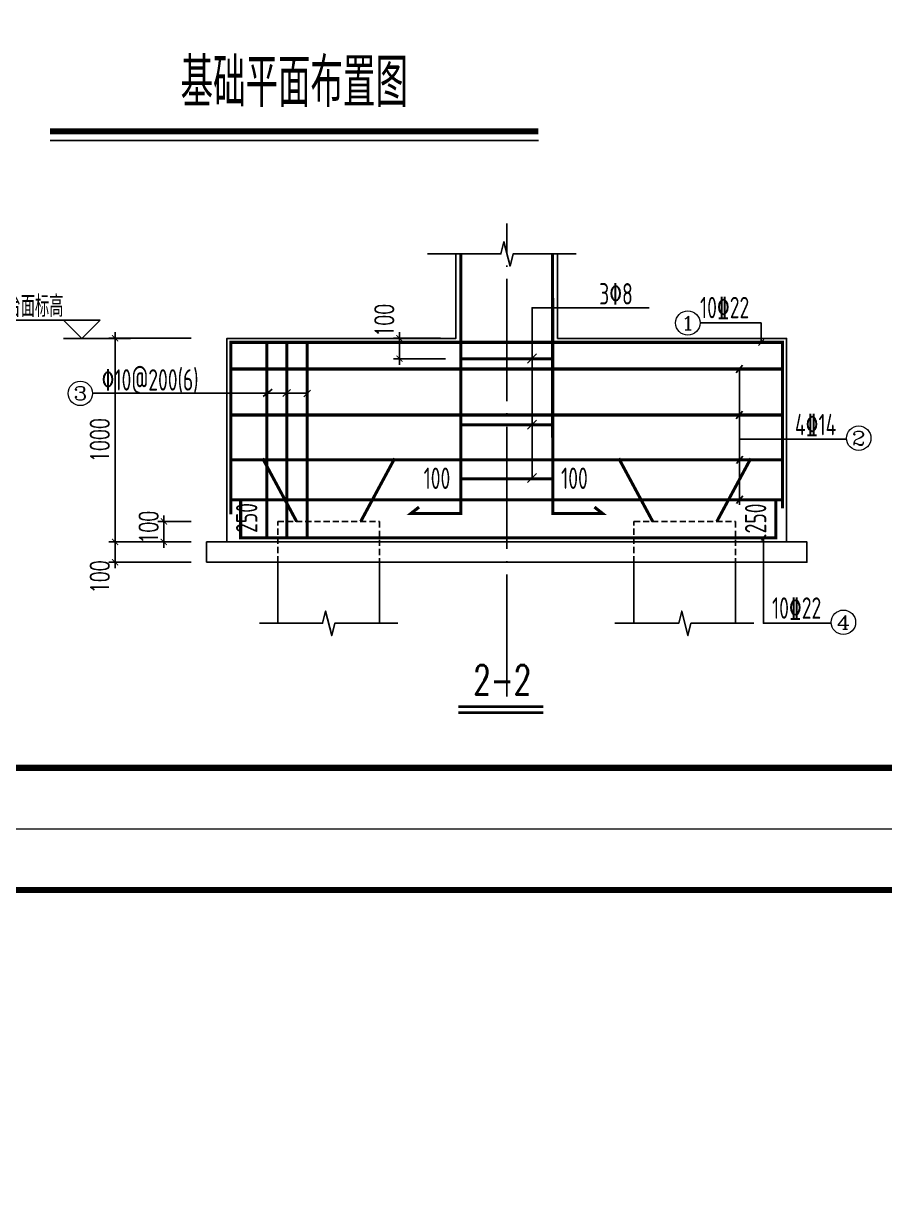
# Model space of a CAD drawing. Extents: x -21254 to 860439, y -324318 to 454338.
# Drawn here: x -4912 to 9188, y 8816 to 28138 of the extents above; entities that cross this region are included whole.
import ezdxf
from ezdxf.enums import TextEntityAlignment as Align

# ---------------------------------------------------------------- set-up
doc = ezdxf.new("R2010")
doc.units = 0
doc.header["$LTSCALE"] = 1000
doc.header["$MEASUREMENT"] = 0
for name, pattern in [('DASH', [0.35, 0.25, -0.1]), ('DASHED', [0.75, 0.5, -0.25]), ('DOTE', [2.42, 2, -0.2, 0.02, -0.2])]:
    doc.linetypes.add(name, pattern=pattern)
doc.layers.get('0').update_dxf_attribs({"linetype": 'CONTINUOUS'})
doc.layers.get('Defpoints').update_dxf_attribs({"linetype": 'CONTINUOUS', "lineweight": 5})
for name, color, linetype in [('AXIS', 3, 'CONTINUOUS'), ('AXIS_TEXT', 7, 'CONTINUOUS'), ('BASE_DE', 7, 'CONTINUOUS'), ('DIMENSION', 3, 'CONTINUOUS'), ('PILE_DASH', 9, 'DASHED'), ('PILE_DE', 7, 'CONTINUOUS'), ('REIN', 1, 'CONTINUOUS'), ('TEXT', 7, 'CONTINUOUS'), ('THIN', 7, 'CONTINUOUS')]:
    doc.layers.add(name, color=color, linetype=linetype)
for name, color, linetype, lineweight in [('DIM', 3, 'CONTINUOUS', 5), ('FRAME', 3, 'CONTINUOUS', 5), ('PUB_TEXT', 7, 'CONTINUOUS', 5)]:
    doc.layers.add(name, color=color, linetype=linetype, lineweight=lineweight)
doc.styles.add('_TCH_AXIS', font='COMPLEX', dxfattribs={"bigfont": 'GBCBIG'})
doc.styles.add('COMPLEX', font='COMPLEX')
doc.styles.add('DXFS', font='txt.shx', dxfattribs={"width": 0.65, "bigfont": 'dxfs.shx'})
doc.styles.add('TSSD_Dimension', font='TXT.shx', dxfattribs={"width": 0.7, "bigfont": 'hztxt.shx'})
doc.styles.add('TSSD_LABEL', font='tssdeng.shx', dxfattribs={"width": 0.7, "bigfont": 'tssdchn.shx'})
doc.styles.add('TSSD_REIN', font='Tssdeng.shx', dxfattribs={"width": 0.7, "bigfont": 'hztxt.shx'})
doc.dimstyles.new('TSSD_30_100', dxfattribs={"dimtxt": 300, "dimasz": 100, "dimexe": 100, "dimexo": 250, "dimgap": 100, "dimtad": 1, "dimdec": 0, "dimlfac": 0.3, "dimzin": 0, "dimdsep": 46, "dimtxsty": 'TSSD_Dimension', "dimblk": 'ARCHTICK', "dimcen": 0, "dimdle": 100, "dimclrt": 7, "dimadec": 0, "dimazin": 0, "dimtfac": 1, "dimtdec": 0, "dimtix": 1, "dimtmove": 2, "dimatfit": 3, "dimfxl": 1, "dimtolj": 1, "dimtzin": 0, "dimarcsym": 0})

# ---------------------------------------------------------------- blocks, each defined once
blk = doc.blocks.new('_AXISO')
blk.add_circle((0, 0), 0.5)
at = {"layer": 'AXIS_TEXT', "style": 'COMPLEX', "width": 1.041667}
blk.add_attdef('A', text='', height=0.56, dxfattribs=at).set_placement((-0.25, -0.28), (0.25, -0.28), align=Align.FIT)
blk = doc.blocks.new('_ARCHTICK')
at = {"color": 0, "linetype": 'ByBlock', "const_width": 0.15}
blk.add_lwpolyline([(-0.5, -0.5), (0.5, 0.5)], dxfattribs=at)
blk = doc.blocks.new('*D71')
at = {"layer": 'Defpoints', "color": 0, "transparency": 16777216}
for p in [(38149, 19625), (38849, 19625), (38849, 19291)]:
    blk.add_point(p, dxfattribs=at)
at = {"layer": 'DIM', "color": 0, "lineweight": -2, "transparency": 16777216}
for p, q in [((38149, 19191), (38149, 19725)), ((38599, 19625), (38049, 19625)), ((38599, 19291), (38049, 19291))]:
    blk.add_line(p, q, dxfattribs=at)
at = {"layer": 'DIM', "color": 0, "lineweight": -2, "transparency": 16777216, "xscale": 100, "yscale": 100, "zscale": 100}
for p, rotation in [((38149, 19625), 90), ((38149, 19291), 270)]:
    blk.add_blockref('_ARCHTICK', p, dxfattribs=dict(at, rotation=rotation))
at = {"layer": 'DIM', "color": 7, "transparency": 16777216, "insert": (37899, 19532), "char_height": 300, "attachment_point": 5, "rotation": 90, "style": 'TSSD_Dimension'}
blk.add_mtext('\\A1;100', dxfattribs=at)
blk = doc.blocks.new('*D70')
at = {"layer": 'Defpoints', "color": 0, "transparency": 16777216}
for p in [(37349, 22625), (38849, 22625), (38849, 19291)]:
    blk.add_point(p, dxfattribs=at)
at = {"layer": 'DIM', "color": 0, "lineweight": -2, "transparency": 16777216}
for p, q in [((38599, 22625), (37249, 22625)), ((37349, 19191), (37349, 22725)), ((38599, 19291), (37249, 19291))]:
    blk.add_line(p, q, dxfattribs=at)
at = {"layer": 'DIM', "color": 0, "lineweight": -2, "transparency": 16777216, "xscale": 100, "yscale": 100, "zscale": 100}
for p, rotation in [((37349, 22625), 90), ((37349, 19291), 270)]:
    blk.add_blockref('_ARCHTICK', p, dxfattribs=dict(at, rotation=rotation))
at = {"layer": 'DIM', "color": 7, "transparency": 16777216, "insert": (37099, 20958), "char_height": 300, "attachment_point": 5, "rotation": 90, "style": 'TSSD_Dimension'}
blk.add_mtext('\\A1;1000', dxfattribs=at)
blk = doc.blocks.new('*D69')
at = {"layer": 'Defpoints', "color": 0, "transparency": 16777216}
for p in [(37349, 19291), (38849, 19291), (38849, 18958)]:
    blk.add_point(p, dxfattribs=at)
at = {"layer": 'DIM', "color": 0, "lineweight": -2, "transparency": 16777216}
for p, q in [((37349, 18858), (37349, 19391)), ((38599, 19291), (37249, 19291)), ((38599, 18958), (37249, 18958))]:
    blk.add_line(p, q, dxfattribs=at)
at = {"layer": 'DIM', "color": 0, "lineweight": -2, "transparency": 16777216, "xscale": 100, "yscale": 100, "zscale": 100}
for p, rotation in [((37349, 19291), 90), ((37349, 18958), 270)]:
    blk.add_blockref('_ARCHTICK', p, dxfattribs=dict(at, rotation=rotation))
at = {"layer": 'DIM', "color": 7, "transparency": 16777216, "insert": (37099, 18719), "char_height": 300, "attachment_point": 5, "rotation": 90, "style": 'TSSD_Dimension'}
blk.add_mtext('\\A1;100', dxfattribs=at)
blk = doc.blocks.new('_reinbk')
blk.add_line((0, 0), (0, 0))
blk = doc.blocks.new('*D68')
at = {"layer": 'Defpoints', "color": 0, "transparency": 16777216}
for p in [(42932, 22625), (42008, 22291), (43012, 22291)]:
    blk.add_point(p, dxfattribs=at)
at = {"layer": 'DIM', "color": 0, "lineweight": -2, "transparency": 16777216}
for p, q in [((42682, 22625), (41908, 22625)), ((42008, 22725), (42008, 22191)), ((42762, 22291), (41908, 22291))]:
    blk.add_line(p, q, dxfattribs=at)
at = {"layer": 'DIM', "color": 0, "lineweight": -2, "transparency": 16777216, "xscale": 100, "yscale": 100, "zscale": 100}
for p, rotation in [((42008, 22625), 90), ((42008, 22291), 270)]:
    blk.add_blockref('_ARCHTICK', p, dxfattribs=dict(at, rotation=rotation))
at = {"layer": 'DIM', "color": 7, "transparency": 16777216, "insert": (41758, 22921), "char_height": 300, "attachment_point": 5, "rotation": 90, "style": 'TSSD_Dimension'}
blk.add_mtext('\\A1;100', dxfattribs=at)
blk = doc.blocks.new('*D98')
at = {"layer": 'Defpoints', "color": 0, "transparency": 16777216}
for p in [(-2615, 19984), (-1915, 19984), (-1915, 19650)]:
    blk.add_point(p, dxfattribs=at)
at = {"layer": 'DIM', "color": 0, "lineweight": -2, "transparency": 16777216}
for p, q in [((-2165, 19984), (-2715, 19984)), ((-2615, 19550), (-2615, 20084)), ((-2165, 19650), (-2715, 19650))]:
    blk.add_line(p, q, dxfattribs=at)
at = {"layer": 'DIM', "color": 0, "lineweight": -2, "transparency": 16777216, "xscale": 100, "yscale": 100, "zscale": 100}
for p, rotation in [((-2615, 19984), 90), ((-2615, 19650), 270)]:
    blk.add_blockref('_ARCHTICK', p, dxfattribs=dict(at, rotation=rotation))
at = {"layer": 'DIM', "color": 7, "transparency": 16777216, "insert": (-2865, 19891), "char_height": 300, "attachment_point": 5, "rotation": 90, "style": 'TSSD_Dimension'}
blk.add_mtext('\\A1;100', dxfattribs=at)
blk = doc.blocks.new('*D99')
at = {"layer": 'Defpoints', "color": 0, "transparency": 16777216}
for p in [(-3415, 22984), (-1915, 22984), (-1915, 19650)]:
    blk.add_point(p, dxfattribs=at)
at = {"layer": 'DIM', "color": 0, "lineweight": -2, "transparency": 16777216}
for p, q in [((-3415, 19550), (-3415, 23084)), ((-2165, 22984), (-3515, 22984)), ((-2165, 19650), (-3515, 19650))]:
    blk.add_line(p, q, dxfattribs=at)
at = {"layer": 'DIM', "color": 0, "lineweight": -2, "transparency": 16777216, "xscale": 100, "yscale": 100, "zscale": 100}
for p, rotation in [((-3415, 22984), 90), ((-3415, 19650), 270)]:
    blk.add_blockref('_ARCHTICK', p, dxfattribs=dict(at, rotation=rotation))
at = {"layer": 'DIM', "color": 7, "transparency": 16777216, "insert": (-3665, 21317), "char_height": 300, "attachment_point": 5, "rotation": 90, "style": 'TSSD_Dimension'}
blk.add_mtext('\\A1;1000', dxfattribs=at)
blk = doc.blocks.new('*D100')
at = {"layer": 'Defpoints', "color": 0, "transparency": 16777216}
for p in [(-3415, 19650), (-1915, 19650), (-1915, 19317)]:
    blk.add_point(p, dxfattribs=at)
at = {"layer": 'DIM', "color": 0, "lineweight": -2, "transparency": 16777216}
for p, q in [((-3415, 19217), (-3415, 19750)), ((-2165, 19650), (-3515, 19650)), ((-2165, 19317), (-3515, 19317))]:
    blk.add_line(p, q, dxfattribs=at)
at = {"layer": 'DIM', "color": 0, "lineweight": -2, "transparency": 16777216, "xscale": 100, "yscale": 100, "zscale": 100}
for p, rotation in [((-3415, 19650), 90), ((-3415, 19317), 270)]:
    blk.add_blockref('_ARCHTICK', p, dxfattribs=dict(at, rotation=rotation))
at = {"layer": 'DIM', "color": 7, "transparency": 16777216, "insert": (-3665, 19078), "char_height": 300, "attachment_point": 5, "rotation": 90, "style": 'TSSD_Dimension'}
blk.add_mtext('\\A1;100', dxfattribs=at)
blk = doc.blocks.new('*D101')
at = {"layer": 'Defpoints', "color": 0, "transparency": 16777216}
for p in [(2168, 22984), (1245, 22650), (2248, 22650)]:
    blk.add_point(p, dxfattribs=at)
at = {"layer": 'DIM', "color": 0, "lineweight": -2, "transparency": 16777216}
for p, q in [((1245, 23084), (1245, 22550)), ((1918, 22984), (1145, 22984)), ((1998, 22650), (1145, 22650))]:
    blk.add_line(p, q, dxfattribs=at)
at = {"layer": 'DIM', "color": 0, "lineweight": -2, "transparency": 16777216, "xscale": 100, "yscale": 100, "zscale": 100}
for p, rotation in [((1245, 22984), 90), ((1245, 22650), 270)]:
    blk.add_blockref('_ARCHTICK', p, dxfattribs=dict(at, rotation=rotation))
at = {"layer": 'DIM', "color": 7, "transparency": 16777216, "insert": (995, 23280), "char_height": 300, "attachment_point": 5, "rotation": 90, "style": 'TSSD_Dimension'}
blk.add_mtext('\\A1;100', dxfattribs=at)
blk = doc.blocks.new('*D137')
at = {"layer": 'Defpoints', "color": 0, "transparency": 16777216}
for p in [(-2615, 19984), (-1915, 19984), (-1915, 19650)]:
    blk.add_point(p, dxfattribs=at)
at = {"layer": 'DIM', "color": 0, "lineweight": -2, "transparency": 16777216}
for p, q in [((-2165, 19984), (-2715, 19984)), ((-2615, 19550), (-2615, 20084)), ((-2165, 19650), (-2715, 19650))]:
    blk.add_line(p, q, dxfattribs=at)
at = {"layer": 'DIM', "color": 0, "lineweight": -2, "transparency": 16777216, "xscale": 100, "yscale": 100, "zscale": 100}
for p, rotation in [((-2615, 19984), 90), ((-2615, 19650), 270)]:
    blk.add_blockref('_ARCHTICK', p, dxfattribs=dict(at, rotation=rotation))
at = {"layer": 'DIM', "color": 7, "transparency": 16777216, "insert": (-2865, 19891), "char_height": 300, "attachment_point": 5, "rotation": 90, "style": 'TSSD_Dimension'}
blk.add_mtext('\\A1;100', dxfattribs=at)
blk = doc.blocks.new('*D138')
at = {"layer": 'Defpoints', "color": 0, "transparency": 16777216}
for p in [(-3415, 22984), (-1915, 22984), (-1915, 19650)]:
    blk.add_point(p, dxfattribs=at)
at = {"layer": 'DIM', "color": 0, "lineweight": -2, "transparency": 16777216}
for p, q in [((-3415, 19550), (-3415, 23084)), ((-2165, 22984), (-3515, 22984)), ((-2165, 19650), (-3515, 19650))]:
    blk.add_line(p, q, dxfattribs=at)
at = {"layer": 'DIM', "color": 0, "lineweight": -2, "transparency": 16777216, "xscale": 100, "yscale": 100, "zscale": 100}
for p, rotation in [((-3415, 22984), 90), ((-3415, 19650), 270)]:
    blk.add_blockref('_ARCHTICK', p, dxfattribs=dict(at, rotation=rotation))
at = {"layer": 'DIM', "color": 7, "transparency": 16777216, "insert": (-3665, 21317), "char_height": 300, "attachment_point": 5, "rotation": 90, "style": 'TSSD_Dimension'}
blk.add_mtext('\\A1;1000', dxfattribs=at)
blk = doc.blocks.new('*D139')
at = {"layer": 'Defpoints', "color": 0, "transparency": 16777216}
for p in [(-3415, 19650), (-1915, 19650), (-1915, 19317)]:
    blk.add_point(p, dxfattribs=at)
at = {"layer": 'DIM', "color": 0, "lineweight": -2, "transparency": 16777216}
for p, q in [((-3415, 19217), (-3415, 19750)), ((-2165, 19650), (-3515, 19650)), ((-2165, 19317), (-3515, 19317))]:
    blk.add_line(p, q, dxfattribs=at)
at = {"layer": 'DIM', "color": 0, "lineweight": -2, "transparency": 16777216, "xscale": 100, "yscale": 100, "zscale": 100}
for p, rotation in [((-3415, 19650), 90), ((-3415, 19317), 270)]:
    blk.add_blockref('_ARCHTICK', p, dxfattribs=dict(at, rotation=rotation))
at = {"layer": 'DIM', "color": 7, "transparency": 16777216, "insert": (-3665, 19078), "char_height": 300, "attachment_point": 5, "rotation": 90, "style": 'TSSD_Dimension'}
blk.add_mtext('\\A1;100', dxfattribs=at)
blk = doc.blocks.new('*D140')
at = {"layer": 'Defpoints', "color": 0, "transparency": 16777216}
for p in [(2168, 22984), (1245, 22650), (2248, 22650)]:
    blk.add_point(p, dxfattribs=at)
at = {"layer": 'DIM', "color": 0, "lineweight": -2, "transparency": 16777216}
for p, q in [((1245, 23084), (1245, 22550)), ((1918, 22984), (1145, 22984)), ((1998, 22650), (1145, 22650))]:
    blk.add_line(p, q, dxfattribs=at)
at = {"layer": 'DIM', "color": 0, "lineweight": -2, "transparency": 16777216, "xscale": 100, "yscale": 100, "zscale": 100}
for p, rotation in [((1245, 22984), 90), ((1245, 22650), 270)]:
    blk.add_blockref('_ARCHTICK', p, dxfattribs=dict(at, rotation=rotation))
at = {"layer": 'DIM', "color": 7, "transparency": 16777216, "insert": (995, 23280), "char_height": 300, "attachment_point": 5, "rotation": 90, "style": 'TSSD_Dimension'}
blk.add_mtext('\\A1;100', dxfattribs=at)
blk = doc.blocks.new('BW-43091906', base_point=(-152259, 7688, 0))
at = {"layer": 'FRAME'}
for points, const_width in [([(-152259, 49688), (-152259, 7688), (-92859, 7688), (-92859, 49688)], 20), ([(-149759, 48688), (-149759, 8688), (-93859, 8688), (-93859, 48688)], 100)]:
    blk.add_lwpolyline(points, close=True, dxfattribs=dict(at, const_width=const_width))
blk = doc.blocks.new('BW-7225295', base_point=(22832.7, 16408.2, 0))
at = {"layer": 'AXIS', "color": 1, "linetype": 'DOTE'}
blk.add_line((43765.1, 16757.9), (43765.1, 24507.2), dxfattribs=at)
at = {"layer": 'BASE_DE'}
for points in [[(39181.8, 19291.2), (39181.8, 22624.6), (42765.1, 22624.6), (42931.7, 22624.6), (42931.7, 24007.2)], [(48348.4, 19291.2), (48348.4, 22624.6), (44765.1, 22624.6), (44598.4, 22624.6), (44598.4, 24007.2)], [(38848.5, 18957.9), (48681.7, 18957.9), (48681.7, 19291.2), (38848.5, 19291.2), (38848.5, 18957.9)]]:
    blk.add_lwpolyline(points, dxfattribs=at)
at = {"layer": 'PILE_DASH', "ltscale": 0.2}
for p, q in [((40015.2, 19624.6), (41681.8, 19624.6)), ((40015.2, 18957.9), (40015.2, 19624.6)), ((41681.8, 19624.6), (41681.8, 18957.9)), ((45848.4, 19624.6), (47515, 19624.6)), ((45848.4, 18957.9), (45848.4, 19624.6)), ((47515, 19624.6), (47515, 18957.9))]:
    blk.add_line(p, q, dxfattribs=at)
at = {"layer": 'PILE_DE'}
for p, q in [((40015.2, 17957.9), (40015.2, 18957.9)), ((41681.8, 18957.9), (41681.8, 17957.9)), ((45848.4, 17957.9), (45848.4, 18957.9)), ((47515, 18957.9), (47515, 17957.9))]:
    blk.add_line(p, q, dxfattribs=at)
at = {"layer": 'REIN', "const_width": 50}
for points in [[(42328.4, 19860.7), (42193.9, 19754.7), (43011.7, 19754.7), (43011.7, 24007.2)], [(45201.8, 19861.2), (45336.3, 19755.2), (44518.5, 19754.9), (44516.9, 24007.4)], [(39246.8, 19740.7), (39246.8, 19740.7), (39246.8, 22559.6), (48283.4, 22559.6), (48283.4, 19841.7), (48283.4, 19841.7)], [(39833.4, 19356.2), (39833.4, 22559.6)], [(40163.4, 19356.2), (40163.4, 22559.6)], [(40496.7, 19356.2), (40496.7, 22559.6)], [(43011.7, 22291.2), (44518.4, 22291.2)], [(39246.8, 22122.5), (48283.4, 22122.5)], [(39246.8, 21369), (48283.4, 21369)], [(43011.8, 21208.4), (44518.4, 21208.4)], [(39246.8, 20634.2), (48283.4, 20634.2)], [(43011.7, 20324.6), (44518.4, 20324.6)], [(39246.8, 19981.7), (48283.4, 19981.7)], [(39406.8, 19990.2), (39406.8, 19990.2), (39406.8, 19356.2), (48173.4, 19356.2), (48173.4, 19990.2), (48173.4, 19990.2)]]:
    blk.add_lwpolyline(points, dxfattribs=at)
at = {"layer": 'REIN', "linetype": 'DASH', "const_width": 50}
for points in [[(40323.7, 19624.6), (39767.1, 20658.8)], [(41373.3, 19624.6), (41930, 20658.8)], [(46156.9, 19624.6), (45600.3, 20658.8)], [(47206.5, 19624.6), (47763.2, 20658.8)]]:
    blk.add_lwpolyline(points, dxfattribs=at)
at = {"layer": 'TEXT'}
for p, q in [((47931.2, 22879.1), (46931.2, 22879.1)), ((47931.2, 22559.6), (47931.2, 22879.1)), ((47887.7, 22508.8), (47975.2, 22605.9)), ((44105.2, 22218.2), (44254.6, 22368.8)), ((47525.2, 22061.8), (47628.9, 22183.6)), ((47579, 19900.6), (47579, 22122.5)), ((40497, 21729.4), (36980.3, 21729.4)), ((39776.5, 21673.3), (39922.6, 21792)), ((40095.2, 21670.1), (40221.5, 21788.7)), ((40443.1, 21666.5), (40550.4, 21778.3)), ((44105.2, 21135.4), (44254.7, 21286)), ((47525.2, 21308.3), (47628.9, 21430.1)), ((47579, 20972.7), (49332.1, 20972.7)), ((47527.4, 20573.6), (47631.1, 20695.4)), ((44105.2, 20262.7), (44254.6, 20413.4)), ((47527.4, 19921.1), (47631.1, 20042.9)), ((47938.5, 19316.2), (48007.5, 19407.8))]:
    blk.add_line(p, q, dxfattribs=at)
for points in [[(44181.7, 20324.6), (44181.7, 22559.6), (44181.7, 23124.6), (46098.4, 23124.6)], [(47968.4, 19356.2), (47968.4, 17957.9), (49081.2, 17957.9)]]:
    blk.add_lwpolyline(points, dxfattribs=at)
at = {"layer": 'TEXT', "color": 6, "const_width": 45}
for points in [[(44363.9, 16593.7), (42972.5, 16593.7)], [(44363.9, 16493.7), (42972.5, 16493.7)]]:
    blk.add_lwpolyline(points, dxfattribs=at)
at = {"layer": 'THIN'}
for p, q in [((37103.5, 22924.6), (35465, 22924.6)), ((36803.5, 22624.6), (36503.5, 22924.6)), ((36803.5, 22624.6), (37103.5, 22924.6)), ((37603.5, 22624.6), (36503.5, 22624.6))]:
    blk.add_line(p, q, dxfattribs=at)
for points in [[(42465.2, 24007.2), (43669.2, 24007.2), (43719.2, 24207.2), (43819.2, 23807.2), (43869.2, 24007.2), (44904.9, 24007.2)], [(39715.2, 17957.9), (40748.5, 17957.9), (40798.5, 18157.9), (40898.5, 17757.9), (40948.5, 17957.9), (41981.8, 17957.9)], [(45538.4, 17957.9), (46581.7, 17957.9), (46631.7, 18157.9), (46731.7, 17757.9), (46781.7, 17957.9), (47815, 17957.9)]]:
    blk.add_lwpolyline(points, dxfattribs=at)
at = {"layer": 'DIM'}
ref = blk.add_blockref('_AXISO', (46731.3, 22876.1), dxfattribs=dict(at, xscale=400, yscale=400, zscale=400))
ref.add_attrib('A', '1', dxfattribs={"layer": 'AXIS_TEXT', "ltscale": 2, "height": 226.3, "style": '_TCH_AXIS', "width": 2.333333}).set_placement((46618.1, 22763), (46844.4, 22763), align=Align.FIT)
ref = blk.add_blockref('_AXISO', (36780.4, 21723.3), dxfattribs=dict(at, xscale=400, yscale=400, zscale=400))
ref.add_attrib('A', '3', dxfattribs={"layer": 'AXIS_TEXT', "ltscale": 2, "height": 226.3, "style": '_TCH_AXIS', "width": 1.5}).set_placement((36667.2, 21610.2), (36893.5, 21610.2), align=Align.FIT)
ref = blk.add_blockref('_AXISO', (49531.4, 20989.2), dxfattribs=dict(at, xscale=400, yscale=400, zscale=400))
ref.add_attrib('A', '2', dxfattribs={"layer": 'AXIS_TEXT', "ltscale": 2, "height": 226.3, "style": '_TCH_AXIS', "width": 1.5}).set_placement((49418.3, 20876), (49644.5, 20876), align=Align.FIT)
ref = blk.add_blockref('_AXISO', (49280.5, 17974.4), dxfattribs=dict(at, xscale=400, yscale=400, zscale=400))
ref.add_attrib('A', '4', dxfattribs={"layer": 'AXIS_TEXT', "ltscale": 2, "height": 226.3, "style": '_TCH_AXIS', "width": 1.3125}).set_placement((49167.4, 17861.3), (49393.6, 17861.3), align=Align.FIT)
at = {"layer": 'TEXT', "xscale": 100, "yscale": 100, "zscale": 100, "rotation": 270}
for p in [(41746.8, 22559.6), (44181.7, 22559.6), (44181.7, 20324.6)]:
    blk.add_blockref('_reinbk', p, dxfattribs=at)
at = {"layer": 'PUB_TEXT', "linetype": 'Continuous', "style": 'DXFS', "width": 0.7}
blk.add_text('2-2', height=480, dxfattribs=at).set_placement((43691.3, 16793.7), align=Align.CENTER)
at = {"layer": 'TEXT', "style": 'TSSD_REIN', "width": 0.7}
for s, p in [('3%%1308', (45830.5, 23178.7)), ('10%%13222', (48917, 18032.9))]:
    blk.add_text(s, height=350, dxfattribs=at).set_placement(p, align=Align.RIGHT)
for s, p in [('10%%13222', (46931.2, 22954.1)), ('%%13010@200(6)', (37129.5, 21769.4)), ('4%%13214', (48486.4, 21037.3))]:
    blk.add_text(s, height=350, dxfattribs=at).set_placement(p)
blk.add_text('100', height=350, dxfattribs=at).set_placement((42840.7, 20053), align=Align.BOTTOM_RIGHT)
for s, rotation, p in [('100', 0.01783, (45093.4, 20053.4)), ('250', 90, (39785.8, 19927.6)), ('250', 90, (48121.9, 19919.9))]:
    blk.add_text(s, height=350, rotation=rotation, dxfattribs=at).set_placement(p, align=Align.BOTTOM_RIGHT)
at = {"layer": 'THIN', "style": 'TSSD_LABEL', "width": 0.7}
blk.add_text('承台面标高', height=350, dxfattribs=at).set_placement((36503.5, 22974.6), align=Align.RIGHT)
at = {"layer": 'DIM'}
dim = blk.add_linear_dim(base=(42008.4, 22291.2), p1=(42931.7, 22624.6), p2=(43011.7, 22291.2), angle=90, text='100', dimstyle='TSSD_30_100', dxfattribs=at)
dim.commit()
dim.dimension.update_dxf_attribs({"geometry": '*D68', "text_midpoint": (41758.4, 22921.2), "dimtype": 128})
dim = blk.add_linear_dim(base=(37348.5, 22624.6), p1=(38848.5, 19291.2), p2=(38848.5, 22624.6), angle=90, text='1000', dimstyle='TSSD_30_100', dxfattribs=at)
dim.commit()
dim.dimension.update_dxf_attribs({"geometry": '*D70', "text_midpoint": (37098.5, 20957.9)})
for base, p1, p2, picture, middle in [((38148.5, 19624.6), (38848.5, 19291.2), (38848.5, 19624.6), '*D71', (37898.5, 19531.8)), ((37348.5, 19291.2), (38848.5, 18957.9), (38848.5, 19291.2), '*D69', (37098.5, 18719.3))]:
    dim = blk.add_linear_dim(base=base, p1=p1, p2=p2, angle=90, dimstyle='TSSD_30_100', dxfattribs=at)
    dim.commit()
    dim.dimension.update_dxf_attribs({"geometry": picture, "text_midpoint": middle, "dimtype": 128})

msp = doc.modelspace()

# ---------------------------------------------------------------- linework, layer by layer
at = {"layer": 'AXIS', "color": 1, "linetype": 'DOTE'}
msp.add_line((3001.299, 17116.864), (3001.299, 24866.164), dxfattribs=at)
msp.add_line((3001.299, 17116.864), (3001.299, 24866.164), dxfattribs=at)
at = {"layer": 'DIMENSION', "const_width": 100}
msp.add_lwpolyline([(-4478.822, 26372.431), (3521.178, 26372.431)], dxfattribs=at)
at = {"layer": 'DIMENSION'}
msp.add_lwpolyline([(-4478.822, 26222.431), (3521.178, 26222.431)], dxfattribs=at)

# ---------------------------------------------------------------- block references
msp.add_blockref('BW-7225295', (-17931.059, 16767.139, 0))
at = {"layer": 'DIM'}
ref = msp.add_blockref('_AXISO', (5967.495, 23235.112), dxfattribs=dict(at, xscale=400, yscale=400, zscale=400))
ref.add_attrib('A', '1', dxfattribs={"layer": 'AXIS_TEXT', "ltscale": 2, "height": 226.274, "style": '_TCH_AXIS', "width": 2.333333}).set_placement((5854.358, 23121.975), (6080.633, 23121.975), align=Align.FIT)
ref = msp.add_blockref('_AXISO', (5967.495, 23235.112), dxfattribs=dict(at, xscale=400, yscale=400, zscale=400))
ref.add_attrib('A', '1', dxfattribs={"layer": 'AXIS_TEXT', "ltscale": 2, "height": 226.274, "style": '_TCH_AXIS', "width": 2.333333}).set_placement((5854.358, 23121.975), (6080.633, 23121.975), align=Align.FIT)
ref = msp.add_blockref('_AXISO', (-3983.388, 22082.292), dxfattribs=dict(at, xscale=400, yscale=400, zscale=400))
ref.add_attrib('A', '3', dxfattribs={"layer": 'AXIS_TEXT', "ltscale": 2, "height": 226.274, "style": '_TCH_AXIS', "width": 1.5}).set_placement((-4096.525, 21969.155), (-3870.251, 21969.155), align=Align.FIT)
ref = msp.add_blockref('_AXISO', (-3983.388, 22082.292), dxfattribs=dict(at, xscale=400, yscale=400, zscale=400))
ref.add_attrib('A', '3', dxfattribs={"layer": 'AXIS_TEXT', "ltscale": 2, "height": 226.274, "style": '_TCH_AXIS', "width": 1.5}).set_placement((-4096.525, 21969.155), (-3870.251, 21969.155), align=Align.FIT)
ref = msp.add_blockref('_AXISO', (8767.63, 21348.156), dxfattribs=dict(at, xscale=400, yscale=400, zscale=400))
ref.add_attrib('A', '2', dxfattribs={"layer": 'AXIS_TEXT', "ltscale": 2, "height": 226.274, "style": '_TCH_AXIS', "width": 1.5}).set_placement((8654.493, 21235.019), (8880.767, 21235.019), align=Align.FIT)
ref = msp.add_blockref('_AXISO', (8767.63, 21348.156), dxfattribs=dict(at, xscale=400, yscale=400, zscale=400))
ref.add_attrib('A', '2', dxfattribs={"layer": 'AXIS_TEXT', "ltscale": 2, "height": 226.274, "style": '_TCH_AXIS', "width": 1.5}).set_placement((8654.493, 21235.019), (8880.767, 21235.019), align=Align.FIT)
ref = msp.add_blockref('_AXISO', (8516.737, 18333.362), dxfattribs=dict(at, xscale=400, yscale=400, zscale=400))
ref.add_attrib('A', '4', dxfattribs={"layer": 'AXIS_TEXT', "ltscale": 2, "height": 226.274, "style": '_TCH_AXIS', "width": 1.3125}).set_placement((8403.6, 18220.225), (8629.874, 18220.225), align=Align.FIT)
ref = msp.add_blockref('_AXISO', (8516.737, 18333.362), dxfattribs=dict(at, xscale=400, yscale=400, zscale=400))
ref.add_attrib('A', '4', dxfattribs={"layer": 'AXIS_TEXT', "ltscale": 2, "height": 226.274, "style": '_TCH_AXIS', "width": 1.3125}).set_placement((8403.6, 18220.225), (8629.874, 18220.225), align=Align.FIT)
at = {"layer": 'DIMENSION'}
for p in [(-21244.027, 14948.834, 0), (-21244.027, -27051.166, 0)]:
    msp.add_blockref('BW-43091906', p, dxfattribs=at)

# ---------------------------------------------------------------- texts
at = {"layer": 'DIMENSION', "style": 'DXFS', "width": 0.7}
msp.add_text('基础平面布置图', height=800, dxfattribs=at).set_placement((-478.822, 26772.431), align=Align.CENTER)

# ---------------------------------------------------------------- dimensions: what is measured, and where the dimension line sits
at = {"layer": 'DIM'}
for picture in ['*D101', '*D140']:
    dim = msp.add_linear_dim(base=(1244.616, 22650.197), p1=(2167.966, 22983.531), p2=(2247.966, 22650.197), angle=90, text='100', dimstyle='TSSD_30_100', dxfattribs=at)
    dim.commit()
    dim.dimension.update_dxf_attribs({"geometry": picture, "text_midpoint": (994.616, 23280.122), "dimtype": 128})
for picture in ['*D99', '*D138']:
    dim = msp.add_linear_dim(base=(-3415.251, 22983.531), p1=(-1915.251, 19650.197), p2=(-1915.251, 22983.531), angle=90, text='1000', dimstyle='TSSD_30_100', dxfattribs=at)
    dim.commit()
    dim.dimension.update_dxf_attribs({"geometry": picture, "text_midpoint": (-3665.251, 21316.864)})
for base, p1, p2, picture, middle in [((-2615.251, 19983.531), (-1915.251, 19650.197), (-1915.251, 19983.531), '*D98', (-2865.251, 19890.765)), ((-2615.251, 19983.531), (-1915.251, 19650.197), (-1915.251, 19983.531), '*D137', (-2865.251, 19890.765)), ((-3415.251, 19650.197), (-1915.251, 19316.864), (-1915.251, 19650.197), '*D100', (-3665.251, 19078.228)), ((-3415.251, 19650.197), (-1915.251, 19316.864), (-1915.251, 19650.197), '*D139', (-3665.251, 19078.228))]:
    dim = msp.add_linear_dim(base=base, p1=p1, p2=p2, angle=90, dimstyle='TSSD_30_100', dxfattribs=at)
    dim.commit()
    dim.dimension.update_dxf_attribs({"geometry": picture, "text_midpoint": middle, "dimtype": 128})

doc.saveas('drawing.dxf')
